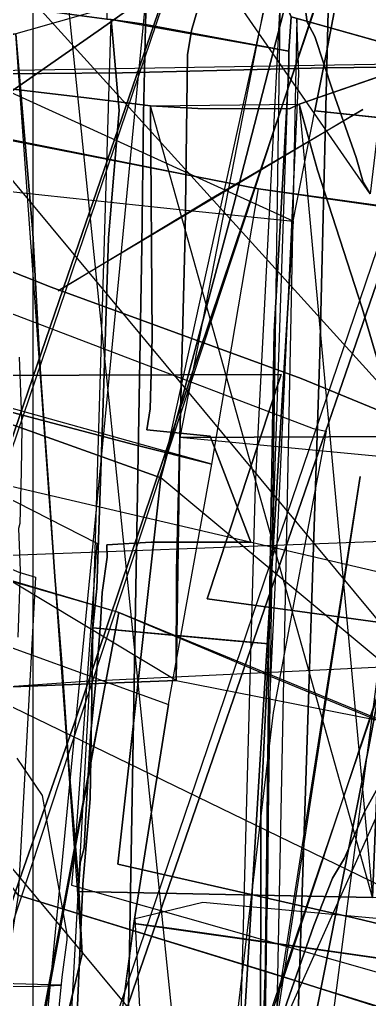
# Model space of a CAD drawing. Extents: x -6790 to 12600, y -1098 to 2171.
# Drawn here: x 733.7 to 760.7, y 414.8 to 490.5 of the extents above; entities that cross this region are included whole.
import ezdxf

# ---------------------------------------------------------------- set-up
doc = ezdxf.new("R2010")
doc.units = 0

msp = doc.modelspace()

# ---------------------------------------------------------------- linework, layer by layer
for points in [[(-7.843, 822.158), (734.697, 822.225), (734.697, -7.899), (-7.843, -7.966), (-7.843, 822.158)], [(712.768, 589.733), (744.235, 588.876), (744.243, 589.482), (759.809, 592.467), (774.157, 588.929), (773.952, 588.441), (773.673, 586.057), (770.782, 568.317), (767.931, 549.325), (765.66, 534.859), (762.997, 525.189), (759.594, 512.479), (750.008, 475.338), (744.583, 455.13), (692.283, 473.824), (692.006, 473.916), (692.637, 477.059), (696.395, 491.831), (698.539, 500.306), (698.64, 501.141), (698.821, 502.123), (706.9, 535.475), (712.768, 589.733)], [(744.583, 455.13), (750.008, 475.338), (759.594, 512.479), (762.997, 525.189), (765.66, 534.859), (767.931, 549.325), (770.782, 568.317), (773.673, 586.057), (773.952, 588.441), (774.157, 588.929), (788.873, 571.449), (819.338, 530.938), (796.182, 412.157), (789.032, 414.046), (759.605, 421.126), (741.265, 425.281), (744.583, 455.13)], [(744.583, 455.13), (750.008, 475.338), (759.594, 512.479), (762.997, 525.189), (765.66, 534.859), (767.931, 549.325), (770.782, 568.317), (773.673, 586.057), (773.952, 588.441), (744.583, 455.13)], [(789.374, 472.291), (788.637, 557.036), (726.628, 583.454), (720.485, 542.786), (718.122, 527.146), (713.973, 500.37), (711.801, 485.535), (732.083, 481.368), (752.132, 477.451), (774.25, 474.29), (789.374, 472.291)], [(795.956, 475.076), (819.447, 432.204), (817.391, 390.551), (793.791, 364.783), (775.231, 344.379), (774.603, 343.669), (757.037, 341.858), (753.039, 341.395), (752.853, 341.757), (754.155, 381.475), (756.884, 464.709), (757.63, 495.437), (747.303, 498.619), (743.045, 499.717), (739.559, 518.422), (728.696, 576.718), (746.2, 579.163), (754.533, 554.165), (765.738, 521.087), (772.673, 501.658), (774.56, 501.342), (783.739, 497.073), (795.956, 475.076)], [(724.409, 577.003), (727.105, 576.867), (728.696, 576.718), (739.559, 518.422), (743.045, 499.717), (747.303, 498.619), (757.63, 495.437), (756.884, 464.709), (754.155, 381.475), (752.853, 341.757), (729.336, 347.716), (720.541, 349.82), (722.713, 376.925), (733.475, 501.618), (716.308, 505.763), (714.529, 550.707), (713.591, 572.348), (713.453, 575.623), (713.244, 577.425), (719.771, 577.237), (724.409, 577.003)], [(728.696, 576.718), (739.559, 518.422), (743.045, 499.717), (747.303, 498.619), (757.63, 495.437), (756.884, 464.709), (754.155, 381.475), (752.853, 341.757), (728.696, 576.718)], [(571.267, 558.549), (574.944, 507.227), (575.791, 493.324), (603.686, 490.476), (625.087, 488.491), (644.439, 486.42), (667.393, 484.068), (693.579, 481.386), (710.217, 479.344), (727.627, 477.834), (745.059, 475.957), (754.81, 474.964), (571.267, 558.549)], [(746.063, 458.243), (746.481, 474.037), (746.644, 487.814), (746.968, 489.694), (750.758, 502.729), (755.05, 517.841), (759.01, 531.271), (763.176, 546.441), (763.496, 547.482), (746.063, 458.243)], [(787.684, 544.058), (800.786, 540.213), (792.535, 453.812), (784.177, 455.826), (774.811, 458.38), (746.063, 458.243), (746.481, 474.037), (746.644, 487.814), (746.968, 489.694), (750.758, 502.729), (755.05, 517.841), (759.01, 531.271), (763.176, 546.441), (763.496, 547.482), (782.731, 544.755), (787.684, 544.058)], [(787.684, 544.058), (800.786, 540.213), (792.535, 453.812), (784.177, 455.826), (774.811, 458.38), (746.063, 458.243), (746.481, 474.037), (746.644, 487.814), (746.968, 489.694), (750.758, 502.729), (755.05, 517.841), (759.01, 531.271), (763.176, 546.441), (763.496, 547.482), (782.731, 544.755), (787.684, 544.058)], [(787.684, 544.058), (800.786, 540.213), (792.535, 453.812), (784.177, 455.826), (774.811, 458.38), (746.063, 458.243), (746.481, 474.037), (746.644, 487.814), (746.968, 489.694), (750.758, 502.729), (755.05, 517.841), (759.01, 531.271), (763.176, 546.441), (763.496, 547.482), (782.731, 544.755), (787.684, 544.058)], [(756.887, 527.429), (746.381, 530.292), (746.255, 530.331), (722.071, 459.379), (708.756, 421.37), (700.32, 397.286), (694.271, 379.306), (684.32, 349.728), (673.212, 319.473), (664.49, 294.493), (657.215, 273.711), (657.959, 273.478), (670.855, 274.319), (671.836, 276.957), (675.041, 286.294), (683.989, 311.81), (685.018, 315.355), (690.05, 330.074), (696.255, 348.362), (704.513, 372.959), (711.631, 393.926), (716.517, 409.866), (737.388, 470.78), (756.887, 527.429)], [(756.887, 527.429), (737.388, 470.78), (716.517, 409.866), (711.631, 393.926), (704.513, 372.959), (696.255, 348.362), (690.05, 330.074), (685.018, 315.355), (683.989, 311.81), (675.041, 286.294), (671.836, 276.957), (670.855, 274.319), (756.887, 527.429)], [(704.293, 525.463), (707.227, 502.104), (708.599, 488.005), (709.475, 482.099), (711.38, 479.622), (736.11, 469.867), (755.429, 462.818), (762.022, 460.112), (763.954, 459.726), (704.293, 525.463)], [(701.811, 525.124), (704.416, 501.81), (706.975, 481.339), (707.423, 477.635), (721.049, 472.384), (737.907, 465.964), (756.36, 458.948), (757.38, 458.736), (753.264, 436.993), (751.255, 420.149), (748.761, 399.127), (746.3, 379.79), (745.716, 373.376), (745.193, 366.912), (701.811, 525.124)], [(767.392, 524.566), (760.934, 504.572), (750.131, 472.476), (737.921, 436.2), (733.66, 424.08), (730.37, 414.467), (729.945, 413.152), (725.441, 397.971), (723.723, 392.179), (722.466, 387.873), (718.953, 377.415), (716, 368.865), (707.807, 343.095), (704.424, 332.04), (699.508, 317.208), (696.865, 309.232), (693.805, 300.712), (688.825, 286.093), (685.146, 275.295), (767.392, 524.566)], [(745.244, 522.503), (764.044, 522.049), (767.41, 521.019), (766.064, 521.023), (765.249, 520.949), (762.803, 494.12), (760.764, 477.068), (760.239, 477.965), (759.698, 479.892), (757.894, 485.001), (756.487, 489.222), (755.916, 490.334), (755.014, 496.969), (753.365, 509.435), (729.651, 521.972), (735.406, 522.116), (745.244, 522.503)], [(777.968, 521.722), (762.072, 472.44), (745.719, 425.045), (742.752, 416.473), (740.298, 409.251), (738.983, 405.463), (736.708, 397.993), (734.525, 389.918), (733.252, 386.215), (732.099, 382.579), (729.549, 375.458), (726.732, 367.665), (722.1, 355.302), (718.538, 343.237), (717.226, 338.777), (712.899, 326.621), (712.07, 323.997), (710.855, 321.056), (708.039, 313.494), (705.515, 304.986), (695.428, 278.389), (694.334, 275.98), (777.968, 521.722)], [(729.651, 521.972), (753.365, 509.435), (755.014, 496.969), (755.916, 490.334), (756.487, 489.222), (757.894, 485.001), (759.698, 479.892), (760.239, 477.965), (760.764, 477.068), (729.651, 521.972)], [(788.787, 518.812), (782.458, 499.236), (778.102, 486.892), (776.476, 482.284), (776.103, 480.666), (771.31, 466.991), (767.39, 455.334), (765.656, 450.207), (764.833, 447.885), (764.285, 447.295), (761.087, 437.629), (753.345, 414.373), (745.88, 392.833), (735.206, 361.367), (788.787, 518.812)], [(738.877, 518.658), (738.296, 498.446), (740.51, 498.2), (740.411, 490.58), (740.756, 490.534), (743.128, 490.218), (754.484, 488.087), (754.677, 490.741), (752.492, 495.791), (750.41, 501.32), (747.602, 507.112), (744.922, 508.922), (743.591, 512.655), (740.53, 516.454), (738.877, 518.658)], [(740.411, 490.58), (740.756, 490.534), (743.128, 490.218), (754.484, 488.087), (754.677, 490.741), (752.492, 495.791), (750.41, 501.32), (747.602, 507.112), (744.922, 508.922), (743.591, 512.655), (740.53, 516.454), (738.877, 518.658), (738.296, 498.446), (740.51, 498.2), (740.411, 490.58)], [(756.509, 483.487), (757.407, 487.991), (761.157, 507.817), (762.495, 514.43), (756.509, 483.487)], [(791.336, 479.824), (795.481, 510.077), (762.495, 514.43), (761.157, 507.817), (757.407, 487.991), (756.509, 483.487), (773.77, 481.672), (791.336, 479.824)], [(783.79, 494.877), (763.343, 499.368), (744.434, 503.336), (730.154, 506.652), (720.488, 508.897), (716.401, 493.827), (709.651, 469.874), (705.563, 455.326), (707.396, 454.666), (717.964, 451.599), (732.328, 447.345), (741.129, 444.812), (741.346, 444.721), (751.721, 440.363), (765.962, 434.518), (768.054, 433.759), (769.77, 438.489), (776.706, 460.43), (783.79, 494.877)], [(608.402, 497.93), (679.909, 473.956), (696.514, 467.262), (732.216, 453.873), (739.636, 450.085), (737.939, 426.471), (737.686, 423.654), (761.228, 416.97), (794.691, 407.553), (608.402, 497.93)], [(748.543, 456.184), (752.132, 477.451), (732.083, 481.368), (711.801, 485.535), (710.001, 485.905), (682.779, 491.07), (662.338, 495.196), (651.792, 497.489), (650.194, 498.07), (650.172, 497.097), (648.986, 484.823), (648.898, 483.955), (661.133, 480.019), (679.3, 474.174), (688.162, 471.853), (714.783, 465.011), (742.483, 457.707), (748.543, 456.184)], [(688.992, 476.851), (698.791, 477.263), (721.581, 478.449), (723.619, 478.448), (739.992, 489.859), (743.451, 492.317), (688.992, 476.851)], [(743.451, 492.317), (743.251, 483.231), (743.131, 473.033), (741.347, 371.749), (740.916, 348.937), (740.954, 346.499), (739.091, 330.94), (735.998, 305.465), (734.623, 294.149), (734.432, 292.978), (733.501, 289.826), (732.45, 286.506), (730.921, 282.255), (724.979, 266.561), (720.381, 254.77), (743.451, 492.317)], [(753.835, 492.686), (753.141, 479.142), (751.879, 454.547), (751.217, 430.209), (750.56, 406.07), (752.267, 384.721), (753.835, 492.686)], [(658.642, 491.872), (664.513, 477.88), (665.741, 475.166), (672.683, 467.515), (684.095, 454.51), (684.931, 453.961), (711.133, 440.595), (715.669, 438.282), (731.049, 438.92), (745.766, 439.486), (658.642, 491.872)], [(752.933, 442.306), (753.366, 466.43), (753.946, 476.865), (754.495, 486.745), (754.484, 488.087), (754.677, 490.741), (763.643, 488.234), (774.219, 485.277), (773.433, 477.471), (772.455, 459.688), (772.071, 449.633), (771.549, 441.792), (770.773, 432.823), (770.347, 423.619), (769.977, 415.629), (769.196, 406.988), (768.568, 400.042), (767.703, 390.487), (767.152, 384.387), (761.188, 384.591), (752.267, 384.721), (752.329, 429.511), (752.933, 442.306)], [(761.188, 384.591), (767.152, 384.387), (767.703, 390.487), (768.568, 400.042), (769.196, 406.988), (769.977, 415.629), (770.347, 423.619), (770.773, 432.823), (771.549, 441.792), (772.071, 449.633), (772.455, 459.688), (773.433, 477.471), (774.219, 485.277), (763.643, 488.234), (754.677, 490.741), (754.484, 488.087), (754.495, 486.745), (753.946, 476.865), (753.366, 466.43), (752.933, 442.306), (752.329, 429.511), (752.267, 384.721), (761.188, 384.591)], [(752.967, 384.711), (752.296, 405.624), (752.865, 423.085), (753.005, 437.414), (753.453, 447.181), (753.995, 459), (754.613, 472.466), (755.248, 486.312), (755.117, 490.618), (752.967, 384.711)], [(754.677, 490.741), (763.643, 488.234), (774.219, 485.277), (754.677, 490.741)], [(740.756, 490.534), (741.361, 483.514), (740.556, 473.677), (740.179, 462.415), (739.648, 446.576), (739.321, 443.541), (740.756, 490.534)], [(752.933, 442.306), (749.634, 442.605), (739.321, 443.541), (739.648, 446.576), (740.179, 462.415), (740.556, 473.677), (741.361, 483.514), (740.756, 490.534), (743.128, 490.218), (754.484, 488.087), (754.495, 486.745), (753.946, 476.865), (753.366, 466.43), (752.933, 442.306)], [(754.495, 486.745), (753.946, 476.865), (753.366, 466.43), (752.933, 442.306), (749.634, 442.605), (739.321, 443.541), (739.648, 446.576), (740.179, 462.415), (740.556, 473.677), (741.361, 483.514), (740.756, 490.534), (743.128, 490.218), (754.484, 488.087), (754.495, 486.745)], [(754.484, 488.087), (743.128, 490.218), (740.756, 490.534), (754.484, 488.087)], [(733.378, 489.413), (734.691, 474.055), (735.274, 463.523), (735.97, 453.922), (736.406, 447.513), (736.963, 440.499), (737.457, 433.161), (738.206, 424.206), (738.5, 418.337), (733.378, 489.413)], [(548.002, 483.505), (550.329, 483.641), (557.818, 483.816), (570.012, 484.15), (578.99, 484.28), (588.417, 484.47), (594.947, 484.515), (606.138, 484.728), (616.18, 484.819), (627.979, 485.025), (637.087, 485.215), (647.449, 485.412), (658.898, 485.435), (670.902, 485.488), (701.2, 486.156), (714.525, 486.221), (729.071, 486.315), (741.636, 486.428), (757.242, 486.812), (773.138, 486.981), (784.577, 487.282), (790.428, 487.553), (548.002, 483.505)], [(752.933, 442.306), (753.366, 466.43), (753.946, 476.865), (754.495, 486.745), (754.484, 488.087), (752.933, 442.306)], [(755.291, 483.995), (759.326, 485.39), (766.632, 487.915), (755.291, 483.995)], [(780.712, 423.031), (779.131, 447.315), (766.632, 487.915), (759.326, 485.39), (755.291, 483.995), (756.695, 478.908), (760.154, 468.245), (762.311, 460.899), (764.163, 454.774), (766.89, 447), (761.802, 447.387), (761.581, 437.719), (760.956, 422.716), (780.712, 423.031)], [(752.132, 477.451), (732.083, 481.368), (711.801, 485.535), (752.132, 477.451)], [(730.97, 485.431), (738.854, 484.499), (743.779, 483.883), (730.97, 485.431)], [(727.815, 443.898), (745.175, 437.612), (748.543, 456.184), (742.483, 457.707), (714.783, 465.011), (688.162, 471.853), (679.3, 474.174), (661.133, 480.019), (648.898, 483.955), (648.696, 481.977), (648.252, 480.301), (646.381, 471.569), (669.795, 463.382), (687.433, 457.116), (696.248, 453.984), (710.439, 449.69), (727.815, 443.898)], [(648.898, 483.955), (661.133, 480.019), (679.3, 474.174), (688.162, 471.853), (714.783, 465.011), (742.483, 457.707), (748.543, 456.184), (648.898, 483.955)], [(743.779, 483.883), (743.921, 465.939), (743.763, 460.457), (743.516, 458.852), (748.41, 458.347), (751.56, 450.174), (743.843, 450.16), (740.407, 449.966), (740.448, 449.01), (740.046, 446.267), (739.936, 443.856), (739.561, 439.367), (739.146, 435.211), (738.799, 429.073), (738.661, 426.551), (738.342, 425.388), (738.231, 423.185), (760.956, 422.716), (743.779, 483.883)], [(755.291, 483.995), (754.538, 483.649), (747.456, 483.67), (743.779, 483.883), (755.291, 483.995)], [(760.956, 422.716), (761.581, 437.719), (761.802, 447.387), (766.89, 447), (764.163, 454.774), (762.311, 460.899), (760.154, 468.245), (756.695, 478.908), (755.291, 483.995), (760.956, 422.716)], [(736.647, 469.581), (748.379, 476.656), (760.216, 483.585), (736.647, 469.581)], [(756.509, 483.487), (773.77, 481.672), (791.336, 479.824), (756.509, 483.487)], [(797.424, 403.827), (796.182, 412.157), (789.032, 414.046), (759.605, 421.126), (741.265, 425.281), (744.583, 455.13), (692.283, 473.824), (692.006, 473.916), (681.39, 477.439), (669.25, 481.513), (669.72, 481.217), (677.284, 477.085), (686.732, 471.375), (706.996, 459.257), (707.44, 459.067), (733.614, 447.839), (734.904, 447.47), (733.565, 422.886), (737.649, 421.627), (753.239, 416.829), (766.637, 412.584), (774.728, 410.159), (775.683, 409.921), (797.424, 403.827)], [(772.28, 416.475), (745.434, 420.31), (742.5, 420.704), (742.523, 420.872), (745.175, 437.612), (748.543, 456.184), (752.132, 477.451), (774.25, 474.29), (789.374, 472.291), (796.277, 412.882), (772.28, 416.475)], [(752.132, 477.451), (774.25, 474.29), (789.374, 472.291), (752.132, 477.451)], [(754.81, 474.964), (752.408, 435.517), (750.827, 409.55), (754.81, 474.964)], [(692.006, 473.916), (692.283, 473.824), (744.583, 455.13), (692.006, 473.916)], [(695.737, 463.143), (696.606, 462.855), (730.446, 463.046), (753.886, 463.112), (748.179, 445.775), (774.561, 442.189), (795.83, 439.829), (695.737, 463.143)], [(763.954, 459.726), (763.788, 452.004), (763.232, 448.035), (760.662, 434.341), (756.647, 414.049), (754.077, 400.49), (751.565, 386.817), (750.398, 380.247), (749.203, 363.82), (745.386, 329.633), (744.435, 316.61), (743.405, 302.516), (742.122, 292.647), (763.954, 459.726)], [(775.33, 460.249), (772.009, 451.885), (763.548, 435.135), (760.363, 429.378), (758.782, 425.755), (757.873, 424.204), (756.412, 420.536), (753.206, 411.336), (752.915, 410.37), (775.33, 460.249)], [(781.37, 402.092), (792.976, 437.78), (799.488, 458.046), (781.199, 459.624), (775.33, 460.249), (772.009, 451.885), (763.548, 435.135), (760.363, 429.378), (758.782, 425.755), (757.873, 424.204), (756.412, 420.536), (753.206, 411.336), (752.915, 410.37), (760.166, 408.285), (773.95, 404.321), (779.825, 402.53), (781.37, 402.092)], [(775.33, 460.249), (772.009, 451.885), (763.548, 435.135), (760.363, 429.378), (758.782, 425.755), (757.873, 424.204), (756.412, 420.536), (753.206, 411.336), (752.915, 410.37), (775.33, 460.249)], [(781.37, 402.092), (792.976, 437.78), (799.488, 458.046), (781.199, 459.624), (775.33, 460.249), (772.009, 451.885), (763.548, 435.135), (760.363, 429.378), (758.782, 425.755), (757.873, 424.204), (756.412, 420.536), (753.206, 411.336), (752.915, 410.37), (760.166, 408.285), (773.95, 404.321), (779.825, 402.53), (781.37, 402.092)], [(707.44, 459.067), (733.614, 447.839), (734.904, 447.47), (733.565, 422.886), (707.44, 459.067)], [(790.331, 430.724), (792.535, 453.812), (784.177, 455.826), (774.811, 458.38), (746.063, 458.243), (745.791, 447.98), (745.766, 439.486), (790.331, 430.724)], [(790.331, 430.724), (792.535, 453.812), (784.177, 455.826), (774.811, 458.38), (746.063, 458.243), (745.791, 447.98), (745.766, 439.486), (790.331, 430.724)], [(790.331, 430.724), (792.535, 453.812), (784.177, 455.826), (774.811, 458.38), (746.063, 458.243), (745.791, 447.98), (745.766, 439.486), (790.331, 430.724)], [(745.766, 439.486), (745.791, 447.98), (746.063, 458.243), (745.766, 439.486)], [(746.063, 458.243), (774.811, 458.38), (784.177, 455.826), (792.535, 453.812), (746.063, 458.243)], [(774.62, 416.64), (775.98, 416.646), (780.35, 418.574), (790.096, 426.437), (792.472, 430.45), (795.83, 439.829), (801.158, 455.231), (807.463, 455.106), (815.437, 456.734), (811.321, 382.329), (795.872, 376.447), (784.251, 376.914), (759.49, 377.909), (738.92, 378.693), (737.53, 378.746), (738.598, 381.514), (740.131, 385.838), (742.86, 404.319), (743.313, 407.866), (742.594, 421.082), (747.83, 422.354), (757.3, 421.47), (762.687, 420.98), (774.62, 416.64)], [(774.62, 416.64), (775.98, 416.646), (780.35, 418.574), (790.096, 426.437), (792.472, 430.45), (795.83, 439.829), (801.158, 455.231), (807.463, 455.106), (815.437, 456.734), (811.321, 382.329), (795.872, 376.447), (784.251, 376.914), (759.49, 377.909), (738.92, 378.693), (737.53, 378.746), (738.598, 381.514), (740.131, 385.838), (742.86, 404.319), (743.313, 407.866), (742.594, 421.082), (747.83, 422.354), (757.3, 421.47), (762.687, 420.98), (774.62, 416.64)], [(705.563, 455.326), (707.396, 454.666), (717.964, 451.599), (732.328, 447.345), (741.129, 444.812), (741.346, 444.721), (705.563, 455.326)], [(744.583, 455.13), (741.265, 425.281), (759.605, 421.126), (789.032, 414.046), (796.182, 412.157), (744.583, 455.13)], [(760.011, 455.238), (752.374, 405.555), (748.093, 379.247), (760.011, 455.238)], [(741.346, 444.721), (737.062, 422.021), (733.18, 401.143), (731.306, 390.44), (741.346, 444.721)], [(741.346, 444.721), (751.721, 440.363), (765.962, 434.518), (768.054, 433.759), (741.346, 444.721)], [(707.622, 290.698), (714.947, 346.325), (720.178, 387.517), (720.285, 389.244), (727.815, 443.898), (745.175, 437.612), (742.523, 420.872), (742.5, 420.704), (737.349, 382.341), (733.865, 356.401), (733.702, 354.183), (729.318, 287.116), (707.622, 290.698)], [(739.321, 443.541), (739.244, 438.295), (739.128, 430.34), (738.564, 423.732), (738.228, 416.085), (737.9, 408.604), (737.344, 401.723), (736.689, 393.615), (736.372, 389.692), (739.321, 443.541)], [(737.489, 389.768), (736.372, 389.692), (736.689, 393.615), (737.344, 401.723), (737.9, 408.604), (738.228, 416.085), (738.564, 423.732), (739.128, 430.34), (739.244, 438.295), (739.321, 443.541), (749.634, 442.605), (752.933, 442.306), (752.329, 429.511), (752.267, 384.721), (748.401, 388.995), (737.489, 389.768)], [(752.933, 442.306), (749.634, 442.605), (739.321, 443.541), (739.244, 438.295), (739.128, 430.34), (738.564, 423.732), (738.228, 416.085), (737.9, 408.604), (737.344, 401.723), (736.689, 393.615), (736.372, 389.692), (737.489, 389.768), (748.401, 388.995), (752.267, 384.721), (752.329, 429.511), (752.933, 442.306)], [(739.321, 443.541), (749.634, 442.605), (752.933, 442.306), (739.321, 443.541)], [(752.267, 384.721), (752.329, 429.511), (752.933, 442.306), (752.267, 384.721)], [(745.175, 437.612), (742.523, 420.872), (742.5, 420.704), (745.175, 437.612)], [(775.683, 409.921), (774.728, 410.159), (766.637, 412.584), (753.239, 416.829), (737.649, 421.627), (733.565, 422.886), (775.683, 409.921)], [(737.53, 378.746), (738.598, 381.514), (740.131, 385.838), (742.86, 404.319), (743.313, 407.866), (742.594, 421.082), (747.83, 422.354), (757.3, 421.47), (762.687, 420.98), (774.62, 416.64), (737.53, 378.746)], [(742.5, 420.704), (737.349, 382.341), (733.865, 356.401), (733.702, 354.183), (742.5, 420.704)], [(772.28, 416.475), (745.434, 420.31), (742.5, 420.704), (772.28, 416.475)], [(738.5, 418.337), (737.69, 414.912), (736.722, 411.078), (735.298, 405.484), (734.126, 401.259), (734.184, 399.475), (738.5, 418.337)]]:
    msp.add_lwpolyline(points, close=True)
for points in [[(595.386, 625.29), (644.249, 621.844), (642.742, 591.449), (642.601, 588.686), (642.179, 580.421), (640.606, 555.405), (639.466, 537.222), (640.735, 534.775), (649.896, 512.825), (658.642, 491.872), (664.513, 477.88), (665.741, 475.166), (672.683, 467.515), (684.095, 454.51), (684.931, 453.961), (711.133, 440.595), (715.669, 438.282), (731.049, 438.92), (745.766, 439.486), (790.331, 430.724)], [(595.386, 625.29), (644.249, 621.844), (642.742, 591.449), (642.601, 588.686), (642.179, 580.421), (640.606, 555.405), (639.466, 537.222), (640.735, 534.775), (649.896, 512.825), (658.642, 491.872), (664.513, 477.88), (665.741, 475.166), (672.683, 467.515), (684.095, 454.51), (684.931, 453.961), (711.133, 440.595), (715.669, 438.282), (731.049, 438.92), (745.766, 439.486), (790.331, 430.724)], [(595.386, 625.29), (644.249, 621.844), (642.742, 591.449), (642.601, 588.686), (642.179, 580.421), (640.606, 555.405), (639.466, 537.222), (640.735, 534.775), (649.896, 512.825), (658.642, 491.872), (664.513, 477.88), (665.741, 475.166), (672.683, 467.515), (684.095, 454.51), (684.931, 453.961), (711.133, 440.595), (715.669, 438.282), (731.049, 438.92), (745.766, 439.486), (790.331, 430.724)], [(794.781, 403.975), (618.973, 615.411)], [(783.954, 363.946), (593.01, 593.178), (593.01, 593.178), (592.343, 584.82), (592.2, 582.37), (592.087, 573.744), (591.727, 554.652), (591.419, 543.612), (591.071, 531.966), (590.923, 526.889), (590.937, 516.174), (590.9, 504.297), (590.894, 488.268), (590.733, 463.172), (590.291, 432.435), (590.135, 430.309), (591.13, 428.952), (598.35, 418.651), (606.096, 407.508)], [(744.303, 538.185), (743.791, 527.768), (743.741, 520.44), (743.619, 517.241), (743.63, 513.632), (743.597, 506.967), (743.546, 496.652), (743.451, 492.317), (739.992, 489.859), (723.619, 478.448), (721.581, 478.449), (698.791, 477.263), (688.992, 476.851), (688.354, 478.889), (683.411, 494.17), (679.497, 506.795), (678.976, 509.296), (677.424, 519.235), (674.236, 536.417)], [(759.01, 531.271), (755.05, 517.841), (750.758, 502.729), (746.968, 489.694), (746.644, 487.814), (746.481, 474.037), (746.063, 458.243), (745.791, 447.98), (745.766, 439.486), (731.049, 438.92), (715.669, 438.282), (711.133, 440.595), (684.931, 453.961), (684.095, 454.51), (672.683, 467.515), (665.741, 475.166), (664.513, 477.88), (658.642, 491.872), (649.896, 512.825), (640.735, 534.775)], [(759.01, 531.271), (755.05, 517.841), (750.758, 502.729), (746.968, 489.694), (746.644, 487.814), (746.481, 474.037), (746.063, 458.243), (745.791, 447.98), (745.766, 439.486), (731.049, 438.92), (715.669, 438.282), (711.133, 440.595), (684.931, 453.961), (684.095, 454.51), (672.683, 467.515), (665.741, 475.166), (664.513, 477.88), (658.642, 491.872), (649.896, 512.825), (640.735, 534.775)], [(759.01, 531.271), (755.05, 517.841), (750.758, 502.729), (746.968, 489.694), (746.644, 487.814), (746.481, 474.037), (746.063, 458.243), (745.791, 447.98), (745.766, 439.486), (731.049, 438.92), (715.669, 438.282), (711.133, 440.595), (684.931, 453.961), (684.095, 454.51), (672.683, 467.515), (665.741, 475.166), (664.513, 477.88), (658.642, 491.872), (649.896, 512.825), (640.735, 534.775)], [(731.469, 530.334), (732.561, 528.351), (735.205, 523.554), (738.877, 518.658), (740.53, 516.454), (743.591, 512.655), (744.922, 508.922), (747.602, 507.112), (750.41, 501.32), (752.492, 495.791), (754.677, 490.741), (763.643, 488.234)], [(763.643, 488.234), (754.677, 490.741), (752.492, 495.791), (750.41, 501.32), (747.602, 507.112), (744.922, 508.922), (743.591, 512.655), (740.53, 516.454), (738.877, 518.658), (735.205, 523.554), (732.561, 528.351), (731.469, 530.334)], [(762.022, 460.112), (755.429, 462.818), (736.11, 469.867), (711.38, 479.622), (709.475, 482.099), (708.599, 488.005), (707.227, 502.104), (704.293, 525.463), (704.293, 525.463), (719.811, 527.589), (721.085, 526.501), (729.651, 521.972), (753.365, 509.435), (755.014, 496.969), (755.916, 490.334), (756.487, 489.222), (757.894, 485.001), (759.698, 479.892), (760.239, 477.965), (760.764, 477.068)], [(767.392, 524.566), (756.887, 527.429), (737.388, 470.78), (716.517, 409.866)], [(627.337, 511.996), (639.166, 516.037), (640.414, 515.075), (658.974, 510.435), (660.945, 510.529), (661.673, 519.933), (699.846, 524.854), (701.811, 525.124), (704.293, 525.463), (707.227, 502.104), (708.599, 488.005), (709.475, 482.099), (711.38, 479.622), (736.11, 469.867), (755.429, 462.818), (762.022, 460.112)], [(610.569, 518.616), (638.978, 500.569), (639.69, 500.116), (669.25, 481.513), (669.72, 481.217), (677.284, 477.085), (686.732, 471.375), (706.996, 459.257), (707.44, 459.067), (733.614, 447.839), (734.904, 447.47), (733.565, 422.886), (732.758, 417.756), (716.015, 428.181), (693.587, 442.689), (669.306, 457.649), (668.778, 458.366), (646.63, 472.294), (629.938, 482.73)], [(625.087, 488.491), (644.439, 486.42), (667.393, 484.068), (693.579, 481.386), (710.217, 479.344), (727.627, 477.834), (745.059, 475.957), (754.81, 474.964), (756.509, 483.487), (757.407, 487.991), (761.157, 507.817)], [(730.37, 414.467), (733.66, 424.08), (737.921, 436.2), (750.131, 472.476), (760.934, 504.572)], [(760.934, 504.572), (750.131, 472.476), (737.921, 436.2), (733.66, 424.08), (730.37, 414.467)], [(729.984, 494.086), (730.889, 486.417), (730.97, 485.431), (738.854, 484.499), (743.779, 483.883), (747.456, 483.67), (754.538, 483.649), (755.291, 483.995), (759.326, 485.39), (766.632, 487.915)], [(741.347, 371.749), (743.131, 473.033), (743.251, 483.231), (743.451, 492.317), (739.992, 489.859), (723.619, 478.448), (721.581, 478.449), (698.791, 477.263), (688.992, 476.851), (688.992, 476.851), (692.91, 464.322), (693.165, 463.313), (699.253, 449.597), (700.14, 447.379), (706.242, 424.138), (706.781, 422.903), (708.1, 404.311)], [(737.9, 408.604), (738.228, 416.085), (738.564, 423.732), (739.128, 430.34), (739.244, 438.295), (739.321, 443.541), (739.648, 446.576), (740.179, 462.415), (740.556, 473.677), (741.361, 483.514), (740.756, 490.534), (740.411, 490.58), (732.291, 491.662), (728.133, 492.216), (728.065, 485.514), (727.06, 479.756), (723.899, 465.639), (723.438, 459.908), (722.114, 443.436), (722.114, 443.436), (721.511, 427.693), (720.955, 418.745), (719.788, 409.485)], [(719.788, 409.485), (720.955, 418.745), (721.511, 427.693), (722.114, 443.436), (722.114, 443.436), (723.438, 459.908), (723.899, 465.639), (727.06, 479.756), (728.065, 485.514), (728.133, 492.216), (732.291, 491.662), (740.411, 490.58), (740.756, 490.534), (741.361, 483.514), (740.556, 473.677), (740.179, 462.415), (739.648, 446.576), (739.321, 443.541), (739.244, 438.295), (739.128, 430.34), (738.564, 423.732), (738.228, 416.085), (737.9, 408.604)], [(736.722, 411.078), (737.69, 414.912), (738.5, 418.337), (738.206, 424.206), (737.457, 433.161), (736.963, 440.499), (736.406, 447.513), (735.97, 453.922), (735.274, 463.523), (734.691, 474.055), (733.378, 489.413), (733.378, 489.413), (729.384, 489.562), (728.512, 489.655), (728.339, 467.949), (728.296, 462.565), (727.283, 447.991), (726.469, 439.12), (726.095, 432.383), (725.654, 423.247), (726.645, 411.563)], [(625.087, 488.491), (644.439, 486.42), (667.393, 484.068), (693.579, 481.386), (710.217, 479.344), (727.627, 477.834), (745.059, 475.957), (754.81, 474.964), (752.408, 435.517), (750.827, 409.55)], [(773.138, 486.981), (757.242, 486.812), (741.636, 486.428), (729.071, 486.315), (714.525, 486.221), (701.2, 486.156), (670.902, 485.488), (658.898, 485.435), (647.449, 485.412), (637.087, 485.215)], [(773.138, 486.981), (757.242, 486.812), (741.636, 486.428), (729.071, 486.315), (714.525, 486.221), (701.2, 486.156), (670.902, 485.488), (658.898, 485.435), (647.449, 485.412), (637.087, 485.215)], [(760.956, 422.716), (738.231, 423.185), (738.342, 425.388), (738.661, 426.551), (738.799, 429.073), (739.146, 435.211), (739.561, 439.367), (739.936, 443.856), (740.046, 446.267), (740.448, 449.01), (740.407, 449.966), (743.843, 450.16), (751.56, 450.174), (748.41, 458.347), (743.516, 458.852), (743.763, 460.457), (743.921, 465.939), (743.779, 483.883), (738.854, 484.499), (730.97, 485.431)], [(762.311, 460.899), (760.154, 468.245), (756.695, 478.908), (755.291, 483.995), (754.538, 483.649), (747.456, 483.67), (743.779, 483.883), (743.779, 483.883), (743.921, 465.939), (743.763, 460.457), (743.516, 458.852), (748.41, 458.347), (751.56, 450.174), (743.843, 450.16), (740.407, 449.966), (740.448, 449.01), (740.046, 446.267), (739.936, 443.856), (739.561, 439.367), (739.146, 435.211), (738.799, 429.073), (738.661, 426.551), (738.342, 425.388), (738.231, 423.185), (760.956, 422.716)], [(659.497, 268.673), (661.738, 276.193), (659.481, 288.611), (657.685, 299.554), (651.78, 302.227), (653.795, 310.564), (653.71, 311.464), (652.055, 316.551), (642.964, 343.997), (640.755, 350.976), (641.038, 351.09), (651.193, 355.178), (656.35, 354.775), (701.984, 350.183), (747.175, 345.468), (747.57, 351.661), (748.734, 371.22), (750.827, 409.55), (752.408, 435.517), (754.81, 474.964), (756.509, 483.487), (773.77, 481.672)], [(740.298, 409.251), (742.752, 416.473), (745.719, 425.045), (762.072, 472.44)], [(740.298, 409.251), (742.752, 416.473), (745.719, 425.045), (762.072, 472.44)], [(605.535, 405.429), (605.308, 420.778), (605.186, 423.844), (618.619, 427.015), (620.034, 441.993), (635.988, 444.392), (639.142, 444.544), (645.779, 444.863), (655.745, 445.002), (661.997, 443.767), (666.489, 463.142), (667.475, 469.213), (676.956, 467.214), (690.839, 464.285), (695.737, 463.143), (696.606, 462.855), (730.446, 463.046), (753.886, 463.112), (748.179, 445.775), (774.561, 442.189)], [(605.535, 405.429), (605.308, 420.778), (605.186, 423.844), (618.619, 427.015), (620.034, 441.993), (635.988, 444.392), (639.142, 444.544), (645.779, 444.863), (655.745, 445.002), (661.997, 443.767), (666.489, 463.142), (667.475, 469.213), (676.956, 467.214), (690.839, 464.285), (695.737, 463.143), (696.606, 462.855), (730.446, 463.046), (753.886, 463.112), (748.179, 445.775), (774.561, 442.189)], [(733.631, 464.459), (733.851, 459.045), (733.781, 455.589), (733.702, 451.616), (733.581, 451.215), (733.705, 447.965), (733.54, 442.833)], [(774.561, 442.189), (748.179, 445.775), (753.886, 463.112), (730.446, 463.046), (696.606, 462.855), (695.737, 463.143), (686.323, 421.764), (682.508, 404.998), (698.008, 402.274), (715.086, 399.137), (719.312, 380.279), (719.683, 379.426), (737.53, 378.746), (738.598, 381.514), (740.131, 385.838), (742.86, 404.319), (743.313, 407.866), (742.594, 421.082), (747.83, 422.354), (757.3, 421.47), (762.687, 420.98)], [(774.561, 442.189), (748.179, 445.775), (753.886, 463.112), (730.446, 463.046), (696.606, 462.855), (695.737, 463.143), (686.323, 421.764), (682.508, 404.998), (698.008, 402.274), (715.086, 399.137), (719.312, 380.279), (719.683, 379.426), (737.53, 378.746), (738.598, 381.514), (740.131, 385.838), (742.86, 404.319), (743.313, 407.866), (742.594, 421.082), (747.83, 422.354), (757.3, 421.47), (762.687, 420.98)], [(662.736, 402.317), (665.476, 421.948), (667.999, 439.335), (669.434, 449.281), (671.322, 462.296), (671.575, 462.228), (682.583, 460.115), (695.484, 457.476), (705.563, 455.326), (707.396, 454.666), (717.964, 451.599), (732.328, 447.345), (741.129, 444.812), (741.346, 444.721), (737.062, 422.021), (733.18, 401.143)], [(790.351, 451.29), (519.658, 441.107)], [(760.879, 274.889), (758.963, 275.052), (746.475, 276.118), (739.477, 276.749), (741.521, 284.899), (742.721, 291.353), (742.122, 292.647), (743.405, 302.516), (744.435, 316.61), (745.386, 329.633), (749.203, 363.82), (750.398, 380.247), (751.565, 386.817), (754.077, 400.49), (756.647, 414.049), (760.662, 434.341), (763.232, 448.035)], [(763.232, 448.035), (760.662, 434.341), (756.647, 414.049)], [(761.146, 361.785), (759.883, 362.697), (751.391, 368.807), (749.214, 370.322), (747.06, 371.034), (732.202, 375.95), (728.856, 376.833), (729.807, 381.883), (731.306, 390.44), (733.18, 401.143), (737.062, 422.021), (741.346, 444.721), (751.721, 440.363), (765.962, 434.518)], [(634.611, 433.924), (639.832, 434.09), (652.074, 434.853), (654.479, 434.878), (663.678, 435.539), (670.657, 435.904), (678.632, 436.227), (685.314, 436.729), (694.65, 437.33), (704.043, 437.826), (714.779, 438.078), (731.39, 438.907), (738.726, 439.424), (763.29, 440.622)], [(634.611, 433.924), (639.832, 434.09), (652.074, 434.853), (654.479, 434.878), (663.678, 435.539), (670.657, 435.904), (678.632, 436.227), (685.314, 436.729), (694.65, 437.33), (704.043, 437.826), (714.779, 438.078), (731.39, 438.907), (738.726, 439.424), (763.29, 440.622)], [(634.611, 433.924), (639.832, 434.09), (652.074, 434.853), (654.479, 434.878), (663.678, 435.539), (670.657, 435.904), (678.632, 436.227), (685.314, 436.729), (694.65, 437.33), (704.043, 437.826), (714.779, 438.078), (731.39, 438.907), (738.726, 439.424), (763.29, 440.622)], [(761.087, 437.629), (753.345, 414.373), (745.88, 392.833), (735.206, 361.367), (733.284, 355.662), (730.439, 347.215), (724.01, 328.565), (715.57, 304.318), (709.173, 286.056), (707.38, 280.938), (706.412, 278.187), (706.024, 276.851), (706.312, 276.873), (715.306, 280.521), (727.758, 285.486), (741.093, 290.889), (745.823, 292.679), (755.17, 296.467), (760.126, 298.634), (761.464, 299.369)], [(761.087, 437.629), (753.345, 414.373)], [(753.206, 411.336), (756.412, 420.536), (757.873, 424.204), (758.782, 425.755), (760.363, 429.378), (763.548, 435.135)], [(753.206, 411.336), (756.412, 420.536), (757.873, 424.204), (758.782, 425.755), (760.363, 429.378), (763.548, 435.135)], [(733.458, 433.477), (735.419, 430.588), (736.172, 426.347), (736.807, 422.778), (737.321, 419.883), (737.333, 419.439), (736.949, 416.551), (736.518, 412.377)], [(676.164, 417.406), (683.579, 417.219), (690.934, 417.075), (697.566, 416.894), (702.968, 416.621), (707.962, 416.529), (715.248, 416.373), (718.022, 416.478), (724.664, 416.237), (729.195, 416.059), (730.985, 415.881), (734.763, 415.844), (736.885, 415.93), (487.861, 422.973)], [(766.637, 412.584), (753.239, 416.829), (737.649, 421.627), (733.565, 422.886), (733.565, 422.886), (732.758, 417.756), (728.548, 391.009), (725.297, 370.353), (725.279, 370.235), (722.385, 352.176), (719.189, 333.692), (714.29, 305.238), (713.816, 302.34), (707.501, 283.169), (706.602, 281.342), (707.561, 281.424), (723.681, 277.848), (751.732, 272.231), (758.522, 270.789)], [(760.131, 265.099), (761.549, 281.914), (764.218, 326.554), (764.638, 333.585), (765.744, 353.661), (766.324, 356.751), (770.698, 400.616), (772.28, 416.475), (745.434, 420.31), (742.5, 420.704), (742.5, 420.704), (737.349, 382.341), (733.865, 356.401), (733.702, 354.183), (729.318, 287.116), (725.68, 247.95)]]:
    msp.add_lwpolyline(points)

doc.saveas('drawing.dxf')
